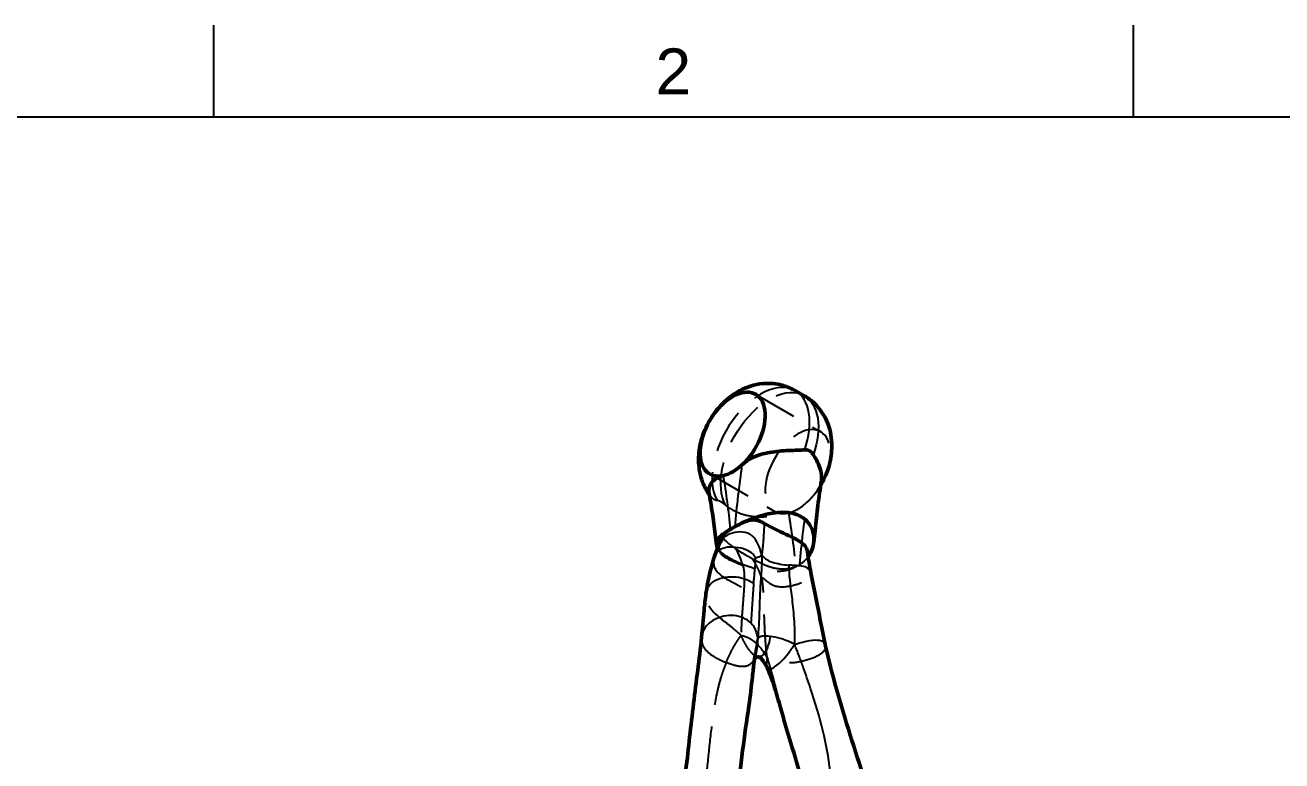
# Model space of a CAD drawing. Header units: millimetres. Extents: x 0 to 420, y 0 to 297.
# Drawn here: x 54.8 to 123.1, y 252 to 292 of the extents above; entities that cross this region are included whole.
import ezdxf
from ezdxf.enums import TextEntityAlignment as Align

# ---------------------------------------------------------------- set-up
doc = ezdxf.new("R2010")
doc.units = ezdxf.units.MM
doc.header["$LTSCALE"] = 0.75
doc.linetypes.add('HIDDEN2', pattern=[4.7625, 3.175, -1.5875])
for name, color, linetype, lineweight in [('BORDER', 7, 'Continuous', 25), ('Hidden', 7, 'HIDDEN2', 25), ('Hidden Narrow', 7, 'HIDDEN2', 25), ('Visible', 7, 'Continuous', 50), ('Visible Narrow', 7, 'Continuous', 25)]:
    doc.layers.add(name, color=color, linetype=linetype, lineweight=lineweight)
doc.styles.add('FusionTitle', font='arial.ttf')

# ---------------------------------------------------------------- blocks, each defined once
blk = doc.blocks.new('ISO_A3_SHEET')
at = {"layer": 'BORDER'}
for p, q in [((65, 292), (65, 287)), ((115, 292), (115, 287)), ((410, 287), (20, 287))]:
    blk.add_line(p, q, dxfattribs=at)
at = {"layer": 'BORDER', "style": 'FusionTitle'}
blk.add_text('2', height=2.5, dxfattribs=at).set_placement((90, 289.5), align=Align.MIDDLE)

msp = doc.modelspace()

# ---------------------------------------------------------------- linework, layer by layer
at = {"layer": 'Hidden', "extrusion": (-2e-16, -0.817547, 0.575862)}
for p, q in [((94.473, 271.9265), (98.0085, 269.8905)), ((91.9778, 267.5936), (95.5133, 265.5576))]:
    msp.add_line(p, q, dxfattribs=at)
at = {"layer": 'Hidden'}
for major_axis, start_param, end_param in [((1.2476, 2.1665), 4.21312, 9.9201795), ((1.2476, 2.1665), 3.6369942, 4.21312), ((3.119, 5.4161), 3.8996924, 3.9504218)]:
    msp.add_ellipse((96.7609, 267.724), major_axis=major_axis, ratio=0.5780931, start_param=start_param, end_param=end_param, dxfattribs=at)
for points, knots in [([(97.2631, 266.0536), (97.2787, 266.0679), (97.2942, 266.0823), (97.3378, 266.1233), (97.3657, 266.15), (97.4435, 266.2265), (97.4918, 266.276), (97.6347, 266.4299), (97.7197, 266.5326), (97.9102, 266.807), (97.9905, 266.9769), (98.0358, 267.1842), (98.0409, 267.2117), (98.0449, 267.2394)], [1.5439085, 1.5439085, 1.5439085, 1.5439085, 1.5715538, 1.5715538, 1.62287984, 1.62287984, 1.71826512, 1.71826512, 1.9185858, 1.9185858, 2.2477321, 2.2477321, 2.29789127, 2.29789127, 2.29789127, 2.29789127]), ([(92.5824, 266.077), (92.5805, 266.0781), (92.5786, 266.0792), (92.5211, 266.1119), (92.4734, 266.1323), (92.4124, 266.152), (92.3931, 266.1572), (92.3734, 266.1613)], [6.74527554, 6.74527554, 6.74527554, 6.74527554, 6.7527474, 6.7527474, 6.97738334, 6.97738334, 7.07716623, 7.07716623, 7.07716623, 7.07716623]), ([(92.8471, 265.8886), (92.8201, 265.9102), (92.7933, 265.9313), (92.6974, 266.0044), (92.6371, 266.0455), (92.5824, 266.077)], [6.44330528, 6.44330528, 6.44330528, 6.44330528, 6.52608123, 6.52608123, 6.74527554, 6.74527554, 6.74527554, 6.74527554]), ([(92.8471, 265.8886), (92.9057, 265.8414), (92.9665, 265.7969), (93.3, 265.5748), (93.6135, 265.4398), (94.3085, 265.276), (94.6623, 265.2541), (95.3298, 265.2905), (95.646, 265.3448), (96, 265.4177), (96.0606, 265.4307), (96.1502, 265.4504), (96.1808, 265.4573), (96.2268, 265.4678), (96.2429, 265.4715), (96.2587, 265.4752)], [0, 0, 0, 0, 0.0914042, 0.0914042, 0.4862153, 0.4862153, 0.880909, 0.880909, 1.2537767, 1.2537767, 1.3345918, 1.3345918, 1.3778721, 1.3778721, 1.4014268, 1.4014268, 1.4014268, 1.4014268]), ([(92.6243, 264.0036), (92.6243, 264.0036), (92.6215, 263.9984), (92.6194, 263.9941), (92.6191, 263.9934), (92.6191, 263.9934), (92.6198, 263.9949), (92.6211, 263.998)], [0.13385615, 0.13385615, 0.13385615, 0.13385615, 0.20293007, 0.20293007, 0.23401601, 0.23401601, 0.27775775, 0.27775775, 0.27775775, 0.27775775]), ([(92.4048, 263.5761), (92.4419, 263.5094), (92.4969, 263.4419), (92.6641, 263.2835), (92.7869, 263.1926), (93.0613, 263.0225), (93.2011, 262.946), (93.6076, 262.7478), (93.8893, 262.6327), (94.5259, 262.4287), (94.8828, 262.3486), (95.5286, 262.2904), (95.8198, 262.2996), (96.2932, 262.3942), (96.4819, 262.4602), (96.6488, 262.5515)], [-2.2453908, -2.2453908, -2.2453908, -2.2453908, -2.0303632, -2.0303632, -1.7542864, -1.7542864, -1.5274752, -1.5274752, -1.1547795, -1.1547795, -0.721188, -0.721188, -0.3480643, -0.3480643, -0.0636138, -0.0636138, -0.0636138, -0.0636138]), ([(94.3108, 262.9879), (94.5195, 262.8734), (94.7436, 262.7524), (95.17, 262.5708), (95.3115, 262.5277), (95.5683, 262.4633), (95.7288, 262.4404), (96.07, 262.4295), (96.2495, 262.4469), (96.5945, 262.5342), (96.7353, 262.6062), (96.9439, 262.7497), (97.0285, 262.8226), (97.123, 262.9123), (97.1635, 262.9559), (97.2552, 263.0821), (97.2833, 263.1562), (97.2981, 263.2708), (97.2978, 263.3136), (97.292, 263.3573)], [-2.76916408, -2.76916408, -2.76916408, -2.76916408, -2.68127608, -2.68127608, -2.61043306, -2.61043306, -2.50313099, -2.50313099, -2.38135417, -2.38135417, -2.24149405, -2.24149405, -2.13439699, -2.13439699, -2.04352778, -2.04352778, -1.88716693, -1.88716693, -1.80021504, -1.80021504, -1.80021504, -1.80021504]), ([(94.4113, 257.543), (94.4063, 257.5373), (94.4018, 257.5319), (94.3845, 257.5095), (94.3765, 257.4955), (94.3765, 257.4955), (94.3767, 257.4959), (94.3771, 257.4967)], [0.32129058, 0.32129058, 0.32129058, 0.32129058, 0.35402863, 0.35402863, 0.46335253, 0.46335253, 0.48136921, 0.48136921, 0.48136921, 0.48136921])]:
    msp.add_open_spline(points, degree=3, knots=knots, dxfattribs=at)
at = {"layer": 'Hidden', "extrusion": (2.0533e-12, 1.0268e-12, -1)}
msp.add_open_spline([(91.937, 266.5911), (91.9464, 266.5386), (91.9634, 266.4885), (92.0243, 266.3725), (92.0767, 266.3118), (92.2083, 266.2151), (92.2869, 266.1796), (92.3734, 266.1613)], degree=3, knots=[2.4935597, 2.4935597, 2.4935597, 2.4935597, 2.63832773, 2.63832773, 2.85458766, 2.85458766, 3.07134306, 3.07134306, 3.07134306, 3.07134306], dxfattribs=at)
at = {"layer": 'Hidden'}
msp.add_open_spline([(92.038, 266.3644), (92.0104, 266.3996), (91.9839, 266.4351), (91.9584, 266.4709)], degree=3, dxfattribs=at)
at = {"layer": 'Hidden', "extrusion": (9.73325e-11, -6.18888e-11, -1)}
msp.add_open_spline([(97.7736, 266.6105), (97.8567, 266.7265), (97.9339, 266.8457), (98.0056, 266.9681)], degree=3, dxfattribs=at)
at = {"layer": 'Hidden', "extrusion": (-3.341e-12, -3.5301e-12, -1)}
msp.add_open_spline([(92.6867, 264.2295), (92.6846, 264.22), (92.6837, 264.2103), (92.6846, 264.1589), (92.7049, 264.1136), (92.8633, 263.9115), (93.146, 263.6965), (93.4179, 263.5154)], degree=3, knots=[-0.74130164, -0.74130164, -0.74130164, -0.74130164, -0.69664788, -0.69664788, -0.51081236, -0.51081236, 0, 0, 0, 0], dxfattribs=at)
at = {"layer": 'Hidden', "extrusion": (6.4642e-12, 1.00802e-11, -1)}
msp.add_open_spline([(93.4179, 263.5154), (93.5557, 263.4236), (93.6957, 263.3372), (93.9979, 263.1606), (94.1587, 263.0713), (94.3108, 262.9879)], degree=3, knots=[-0.50176295, -0.50176295, -0.50176295, -0.50176295, -0.25022781, -0.25022781, 0, 0, 0, 0], dxfattribs=at)
at = {"layer": 'Hidden', "extrusion": (-4.7605e-12, 6.4086e-12, -1)}
msp.add_open_spline([(96.873, 262.6806), (96.9411, 262.7218), (97.0053, 262.7671), (97.1663, 262.8984), (97.2545, 262.9907), (97.3295, 263.0907)], degree=3, knots=[-3.31420777, -3.31420777, -3.31420777, -3.31420777, -3.19836702, -3.19836702, -3.00363847, -3.00363847, -3.00363847, -3.00363847], dxfattribs=at)
at = {"layer": 'Hidden', "extrusion": (4.65173e-11, -1.14953e-11, -1)}
msp.add_open_spline([(94.3771, 257.4967), (94.38, 257.5023), (94.3891, 257.5205), (94.4063, 257.5751), (94.4099, 257.5875), (94.4178, 257.6156), (94.4213, 257.6294), (94.4269, 257.6533), (94.4284, 257.6599), (94.4323, 257.679), (94.433, 257.6828), (94.4335, 257.6852), (94.4336, 257.6855), (94.4336, 257.6855)], degree=3, knots=[0, 0, 0, 0, 0.13765636, 0.13765636, 0.17185999, 0.17185999, 0.21769735, 0.21769735, 0.26407948, 0.26407948, 0.28605869, 0.28605869, 0.29564419, 0.29564419, 0.29564419, 0.29564419], dxfattribs=at)
at = {"layer": 'Hidden Narrow'}
msp.add_ellipse((94.7563, 268.8784), major_axis=(1.8714, 3.2497), ratio=0.5780931, start_param=0, end_param=2.8083692, dxfattribs=at)
at = {"layer": 'Hidden Narrow', "extrusion": (-4e-16, 2e-16, -1)}
msp.add_ellipse((95.23, 268.6056), major_axis=(1.8714, 3.2497), ratio=0.5780931, start_param=3.4748161, end_param=6.2831853, dxfattribs=at)
at = {"layer": 'Hidden Narrow', "extrusion": (-7e-16, 3e-16, -1)}
for centre, start_param, end_param in [((140.2971, 282.1003), 4.0397391, 4.10271), ((53.2248, 231.9587), 0.6135464, 0.6765173)]:
    msp.add_ellipse(centre, major_axis=(30.8352, 53.5461), ratio=0.5780931, start_param=start_param, end_param=end_param, dxfattribs=at)
at = {"layer": 'Hidden Narrow'}
for points, knots in [([(92.5875, 263.9413), (92.5562, 263.8884), (92.4319, 263.6095), (92.5092, 263.0794), (93.3915, 262.7973), (93.7784, 262.6202)], [2.7553179, 2.7553179, 2.7553179, 2.7553179, 3, 4, 5, 5, 5, 5]), ([(92.2239, 263.0678), (92.2076, 263.0161), (92.14, 262.6952), (92.2903, 262.2207), (93.0315, 261.8047), (93.3833, 261.6227), (93.5572, 261.5294), (93.6149, 261.4979), (93.7283, 261.4339), (93.7841, 261.4014), (93.8382, 261.3683)], [-2.1989146, -2.1989146, -2.1989146, -2.1989146, -2, -1, -0.5, -0.25, -0.25, -0.125, -0.125, 0, 0, 0, 0]), ([(94.7747, 262.0154), (94.8093, 261.9885), (94.843, 261.9617), (94.9092, 261.9085), (94.9417, 261.8821), (95.038, 261.8045), (95.2261, 261.6554), (95.6766, 261.3941), (96.5952, 261.5222), (97.2886, 261.825), (97.4976, 262.0508), (97.4823, 262.2047), (97.4787, 262.2229)], [-6, -6, -6, -6, -5.875, -5.875, -5.75, -5.75, -5.5, -5, -4, -3, -2, -1.8677, -1.8677, -1.8677, -1.8677]), ([(95.1023, 257.5862), (95.0851, 257.7126), (95.068, 257.871), (95.0385, 258.1718), (95.0261, 258.3143), (94.9959, 258.718), (94.9814, 258.9761), (94.9465, 259.7215), (94.9112, 261.0966), (94.8788, 261.6647), (94.7747, 262.0154)], [-2, -2, -2, -2, -1.875, -1.875, -1.75, -1.75, -1.5, -1.5, -1, 0, 0, 0, 0]), ([(93.6845, 258.8127), (93.6088, 258.8856), (93.517, 258.9661), (93.3452, 259.1138), (93.2651, 259.1811), (93.0421, 259.3631), (92.6272, 259.6892), (91.8728, 260.3189), (91.7327, 260.8022), (91.773, 261.0866)], [0, 0, 0, 0, 0.125, 0.125, 0.25, 0.25, 0.5, 1, 1.9318799, 1.9318799, 1.9318799, 1.9318799]), ([(93.8382, 261.3683), (93.8334, 261.2884), (93.8276, 261.2034), (93.8149, 261.0246), (93.8078, 260.9308), (93.7855, 260.639), (93.7525, 260.2216), (93.7203, 259.7743), (93.7008, 259.4279), (93.6953, 259.3064), (93.6865, 259.0513), (93.6831, 258.9176), (93.6845, 258.8127)], [0, 0, 0, 0, 0.125, 0.125, 0.25, 0.25, 0.5, 0.75, 0.75, 0.875, 0.875, 1, 1, 1, 1]), ([(91.5388, 258.7219), (91.5172, 258.518), (91.586, 258.1297), (91.9861, 257.805), (92.2967, 257.6131), (92.4079, 257.5528), (92.6376, 257.4404), (92.756, 257.3882), (92.8738, 257.3404)], [-1.6359437, -1.6359437, -1.6359437, -1.6359437, -1, -0.5, -0.5, -0.25, -0.25, 0, 0, 0, 0]), ([(92.8738, 257.3404), (92.9234, 257.4603), (92.9758, 257.5803), (93.0875, 257.8196), (93.1468, 257.9391), (93.2735, 258.177), (93.3409, 258.2955), (93.4543, 258.4788), (93.4963, 258.5436), (93.5887, 258.6806), (93.6391, 258.7528), (93.6845, 258.8127)], [-1, -1, -1, -1, -0.75, -0.75, -0.5, -0.5, -0.25, -0.25, -0.125, -0.125, 0, 0, 0, 0]), ([(93.6845, 258.8127), (93.7594, 258.8046), (93.8415, 258.7826), (93.9919, 258.7314), (94.0601, 258.7023), (94.244, 258.6045), (94.3534, 258.5242), (94.5641, 258.3339), (94.6653, 258.2241), (94.8203, 258.0244), (94.875, 257.9478), (94.9906, 257.7744), (95.0514, 257.6776), (95.1023, 257.5862)], [0, 0, 0, 0, 0.125, 0.125, 0.25, 0.25, 0.5, 0.5, 0.75, 0.75, 0.875, 0.875, 1, 1, 1, 1]), ([(94.6176, 257.6546), (94.5002, 257.6609), (94.2987, 257.7816), (94.0753, 258.0818), (93.9411, 258.3009), (93.8926, 258.3876), (93.7882, 258.5886), (93.7322, 258.7028), (93.6845, 258.8127)], [1.07922889, 1.07922889, 1.07922889, 1.07922889, 1.5, 1.75, 1.75, 1.875, 1.875, 2, 2, 2, 2]), ([(98.2591, 258.3029), (98.2665, 258.2695), (98.2773, 258.0846), (98.0806, 257.7856), (97.3017, 257.4452), (96.3205, 257.2633), (95.7119, 257.3799), (95.4605, 257.4608), (95.332, 257.5049), (95.2869, 257.5208), (95.1922, 257.5548), (95.1426, 257.5729), (95.1023, 257.5862)], [1.7728848, 1.7728848, 1.7728848, 1.7728848, 2, 3, 4, 5, 5.5, 5.75, 5.75, 5.875, 5.875, 6, 6, 6, 6]), ([(94.4173, 257.5845), (94.3415, 257.4001), (94.1241, 257.1236), (93.6714, 257.0949), (93.3374, 257.1781), (93.166, 257.2315), (93.1081, 257.2512), (92.9915, 257.2938), (92.9327, 257.3165), (92.8738, 257.3404)], [0.5648831, 0.5648831, 0.5648831, 0.5648831, 1, 1.5, 1.75, 1.75, 1.875, 1.875, 2, 2, 2, 2]), ([(95.1023, 257.5862), (95.0881, 257.5163), (95.0782, 257.4459), (95.0657, 257.3243), (95.0631, 257.273), (95.0661, 257.1571), (95.0773, 257.1024), (95.0972, 257.063)], [-2, -2, -2, -2, -1.875, -1.875, -1.75, -1.75, -1.52764881, -1.52764881, -1.52764881, -1.52764881]), ([(95.1023, 257.5862), (95.1445, 257.4516), (95.19, 257.2978), (95.2732, 257.0123), (95.3108, 256.8805), (95.4117, 256.5185), (95.4712, 256.2956), (95.6424, 255.6458), (95.9548, 254.4216), (96.5239, 252.5438), (97.0832, 250.6999), (97.3468, 249.6643), (97.4321, 249.1257), (97.4497, 248.934), (97.463, 248.5264), (97.4587, 248.3104), (97.4338, 248.1329)], [-4, -4, -4, -4, -3.875, -3.875, -3.75, -3.75, -3.5, -3.5, -3, -2, -1, -0.5, -0.5, -0.25, -0.25, 0, 0, 0, 0]), ([(92.8738, 257.3404), (92.8242, 257.2205), (92.7775, 257.1006), (92.6893, 256.8589), (92.6478, 256.7372), (92.5304, 256.3661), (92.3238, 255.6009), (92.0909, 254.0958), (91.9087, 252.391), (91.7639, 251.0046), (91.7254, 250.0916), (91.723, 249.6057), (91.7261, 249.4315), (91.7396, 249.0585), (91.7502, 248.8598), (91.7651, 248.6947)], [0, 0, 0, 0, 0.25, 0.25, 0.5, 0.5, 1, 2, 3, 4, 4.5, 4.5, 4.75, 4.75, 5, 5, 5, 5]), ([(93.4279, 249.916), (93.4264, 250.0325), (93.4324, 250.1504), (93.4547, 250.3902), (93.471, 250.5121), (93.5284, 250.8852), (93.6769, 251.6615), (93.8142, 253.1673), (94.1112, 254.8798), (94.2632, 256.2634), (94.355, 257.095), (94.3825, 257.3214)], [-5, -5, -5, -5, -4.75, -4.75, -4.5, -4.5, -4, -3, -2, -1, -0.639937, -0.639937, -0.639937, -0.639937])]:
    msp.add_open_spline(points, degree=3, knots=knots, dxfattribs=at)
at = {"layer": 'Hidden Narrow', "extrusion": (-3.6845e-12, -9.76e-13, -1)}
msp.add_open_spline([(93.7784, 262.6202), (93.6991, 262.9194), (93.5592, 263.2174), (93.4179, 263.5154)], degree=3, dxfattribs=at)
at = {"layer": 'Hidden Narrow', "extrusion": (-7.0977e-12, -2.918e-12, -1)}
msp.add_open_spline([(94.7747, 262.0154), (94.7617, 262.0592), (94.7474, 262.1026), (94.7165, 262.1886), (94.7, 262.2312), (94.6474, 262.3581), (94.5344, 262.5999), (94.3996, 262.8344), (94.3108, 262.9879)], degree=3, knots=[0, 0, 0, 0, 0.125, 0.125, 0.25, 0.25, 0.5, 0.97598628, 0.97598628, 0.97598628, 0.97598628], dxfattribs=at)
at = {"layer": 'Hidden Narrow', "extrusion": (8.247e-12, 3.939e-13, -1)}
msp.add_open_spline([(93.7784, 262.6202), (93.7885, 262.582), (93.7977, 262.5437), (93.814, 262.4659), (93.8212, 262.4263), (93.8398, 262.3036), (93.857, 262.1295), (93.8592, 261.9138), (93.8554, 261.7287), (93.8532, 261.6631), (93.847, 261.5228), (93.8431, 261.4482), (93.8382, 261.3683)], degree=3, knots=[-1, -1, -1, -1, -0.875, -0.875, -0.75, -0.75, -0.5, -0.25, -0.25, -0.125, -0.125, 0, 0, 0, 0], dxfattribs=at)
at = {"layer": 'Visible', "extrusion": (-2e-16, -0.817547, 0.575862)}
msp.add_line((96.6277, 272.1281), (97.1013, 271.8553), dxfattribs=at)
at = {"layer": 'Visible', "extrusion": (-2e-16, 0, -1)}
for start_param, end_param in [(2.6461911, 8.3532506), (2.0700653, 2.6461911)]:
    msp.add_ellipse((93.2254, 269.76), major_axis=(1.2476, 2.1665), ratio=0.5780931, start_param=start_param, end_param=end_param, dxfattribs=at)
at = {"layer": 'Visible'}
for points, knots in [([(91.9584, 266.4709), (91.7985, 266.6949), (91.6795, 266.9268), (91.4687, 267.4742), (91.4089, 267.7823), (91.3527, 268.4531), (91.3838, 268.8016), (91.5299, 269.5399), (91.6672, 269.9166), (92.0343, 270.6405), (92.269, 270.9846), (92.8451, 271.6108), (93.1832, 271.8969), (93.9684, 272.3129), (94.3851, 272.4661), (95.2276, 272.5377), (95.6054, 272.5122), (96.2043, 272.3381), (96.4232, 272.2459), (96.6277, 272.1281)], [5.7540272, 5.7540272, 5.7540272, 5.7540272, 5.9337031, 5.9337031, 6.1911069, 6.1911069, 6.5358771, 6.5358771, 6.974874, 6.974874, 7.4378335, 7.4378335, 7.8937793, 7.8937793, 8.2555101, 8.2555101, 8.497193, 8.497193, 8.6374461, 8.6374461, 8.6374461, 8.6374461]), ([(98.0056, 266.9681), (98.092, 267.1157), (98.1704, 267.2679), (98.3685, 267.7129), (98.4697, 268.0169), (98.6015, 268.6717), (98.6337, 269.0232), (98.57, 269.7951), (98.4749, 270.222), (98.089, 270.9573), (97.8672, 271.2572), (97.4336, 271.6404), (97.2726, 271.7567), (97.1013, 271.8553)], [2.3455204, 2.3455204, 2.3455204, 2.3455204, 2.535921, 2.535921, 2.8841718, 2.8841718, 3.2324227, 3.2324227, 3.577636, 3.577636, 3.811448, 3.811448, 3.9289245, 3.9289245, 3.9289245, 3.9289245]), ([(97.1392, 268.9058), (97.0805, 268.9009), (97.0198, 268.8971), (96.6862, 268.8803), (96.3728, 268.8766), (95.6778, 268.831), (95.324, 268.7916), (94.6565, 268.6361), (94.3403, 268.5243), (93.9863, 268.2974), (93.9256, 268.2542), (93.836, 268.1838), (93.8055, 268.1585), (93.7594, 268.1184), (93.7434, 268.1041), (93.7276, 268.0896)], [0, 0, 0, 0, 0.0914042, 0.0914042, 0.4862153, 0.4862153, 0.880909, 0.880909, 1.2537767, 1.2537767, 1.3345918, 1.3345918, 1.3778721, 1.3778721, 1.4014268, 1.4014268, 1.4014268, 1.4014268]), ([(97.1392, 268.9058), (97.2157, 268.9122), (97.2801, 268.9042), (97.3602, 268.8762), (97.3825, 268.8659), (97.4039, 268.8536)], [1.98398749, 1.98398749, 1.98398749, 1.98398749, 2.20059736, 2.20059736, 2.28890807, 2.28890807, 2.28890807, 2.28890807]), ([(98.0449, 267.2394), (98.0725, 267.427), (98.0558, 267.6203), (97.962, 267.9533), (97.9096, 268.0849), (97.778, 268.355), (97.6994, 268.492), (97.6129, 268.633)], [2.29789127, 2.29789127, 2.29789127, 2.29789127, 2.63832773, 2.63832773, 2.85458766, 2.85458766, 3.07134306, 3.07134306, 3.07134306, 3.07134306]), ([(92.7232, 267.5112), (92.7076, 267.5075), (92.6921, 267.5037), (92.6484, 267.492), (92.6206, 267.4837), (92.5428, 267.4576), (92.4944, 267.438), (92.3516, 267.3688), (92.2666, 267.3104), (92.076, 267.1337), (91.9958, 267.0044), (91.927, 266.7764), (91.921, 266.6803), (91.937, 266.5911)], [1.5439085, 1.5439085, 1.5439085, 1.5439085, 1.5715538, 1.5715538, 1.62287984, 1.62287984, 1.71826512, 1.71826512, 1.9185858, 1.9185858, 2.2477321, 2.2477321, 2.4935597, 2.4935597, 2.4935597, 2.4935597]), ([(98.0449, 267.2394), (98.0116, 267.0125), (97.9794, 266.7861), (97.9174, 266.3343), (97.8876, 266.1088), (97.8303, 265.6591), (97.8028, 265.4347), (97.7502, 264.9871), (97.7251, 264.7638), (97.6772, 264.3184), (97.6545, 264.0962), (97.6329, 263.8747)], [6.099592396, 6.099592396, 6.099592396, 6.099592396, 6.112571196, 6.112571196, 6.125549997, 6.125549997, 6.138528797, 6.138528797, 6.151507597, 6.151507597, 6.164486398, 6.164486398, 6.164486398, 6.164486398]), ([(97.3295, 263.0907), (97.4046, 263.1907), (97.4665, 263.2984), (97.6234, 263.6661), (97.6622, 263.9465), (97.6023, 264.43), (97.5321, 264.6367), (97.3221, 264.9683), (97.1994, 265.099), (96.9249, 265.2921), (96.7851, 265.3605), (96.3787, 265.4914), (96.097, 265.5189), (95.4603, 265.4909), (95.1035, 265.4221), (94.4577, 265.2367), (94.1664, 265.1282), (93.747, 264.9397), (93.6047, 264.8686), (93.4736, 264.7955)], [-3.0036385, -3.0036385, -3.0036385, -3.0036385, -2.808808, -2.808808, -2.3710703, -2.3710703, -2.0303083, -2.0303083, -1.7542673, -1.7542673, -1.5274716, -1.5274716, -1.1547739, -1.1547739, -0.7211829, -0.7211829, -0.3480617, -0.3480617, -0.1384118, -0.1384118, -0.1384118, -0.1384118]), ([(94.9459, 264.9022), (94.8659, 264.9451), (94.7848, 264.9878), (94.6305, 265.0509), (94.5563, 265.0738), (94.3931, 265.098), (94.3198, 265.095), (94.1538, 265.0737), (94.0507, 265.0445), (93.7936, 264.9545), (93.6283, 264.8765), (93.4736, 264.7955)], [-0.67171029, -0.67171029, -0.67171029, -0.67171029, -0.57941656, -0.57941656, -0.49768014, -0.49768014, -0.40965594, -0.40965594, -0.26976409, -0.26976409, -0.03002922, -0.03002922, -0.03002922, -0.03002922]), ([(93.0751, 264.5663), (93.0211, 264.536), (92.9697, 264.5055), (92.7191, 264.3478), (92.5681, 264.2217), (92.3629, 263.9601), (92.3241, 263.8264), (92.3674, 263.6537), (92.383, 263.615), (92.4048, 263.5761)], [-3.2923239, -3.2923239, -3.2923239, -3.2923239, -3.198438, -3.198438, -2.8088773, -2.8088773, -2.3711391, -2.3711391, -2.2453908, -2.2453908, -2.2453908, -2.2453908]), ([(93.0751, 264.5663), (92.9444, 264.4837), (92.7898, 264.3836), (92.7046, 264.2775), (92.692, 264.2541), (92.6867, 264.2295)], [-1.26503691, -1.26503691, -1.26503691, -1.26503691, -0.85694468, -0.85694468, -0.74130164, -0.74130164, -0.74130164, -0.74130164]), ([(93.3382, 264.7244), (93.3365, 264.7235), (93.3348, 264.7226), (93.2896, 264.6981), (93.245, 264.6726), (93.1724, 264.6289), (93.1425, 264.6103), (93.1129, 264.5911)], [-0.28215461, -0.28215461, -0.28215461, -0.28215461, -0.27978628, -0.27978628, -0.21954118, -0.21954118, -0.17901107, -0.17901107, -0.17901107, -0.17901107]), ([(97.292, 263.3573), (97.284, 263.4171), (97.2656, 263.4786), (97.1665, 263.6864), (97.0508, 263.7949), (96.7054, 264.0492), (96.3716, 264.1985), (95.4778, 264.6063), (95.4339, 264.6402), (94.9459, 264.9022)], [-1.800215, -1.800215, -1.800215, -1.800215, -1.6813708, -1.6813708, -1.3939999, -1.3939999, -0.8056954, -0.8056954, 0, 0, 0, 0]), ([(92.2239, 263.0678), (92.2745, 263.2284), (92.3278, 263.3866), (92.4204, 263.6153), (92.4539, 263.6907), (92.5242, 263.8317), (92.5622, 263.8986), (92.5875, 263.9413)], [0, 0, 0, 0, 0.26912552, 0.26912552, 0.4047691, 0.4047691, 0.54301677, 0.54301677, 0.54301677, 0.54301677]), ([(92.6211, 263.998), (92.6232, 264.003), (92.6268, 264.0121), (92.6421, 264.0553), (92.6577, 264.1064), (92.6775, 264.1882), (92.6821, 264.2084), (92.6867, 264.2295)], [0.27775775, 0.27775775, 0.27775775, 0.27775775, 0.34833455, 0.34833455, 0.50535968, 0.50535968, 0.55315381, 0.55315381, 0.55315381, 0.55315381]), ([(97.4787, 262.2229), (97.6679, 261.2601), (97.8613, 260.2981), (98.1075, 259.0223), (98.1793, 258.6639), (98.2591, 258.3029)], [0, 0, 0, 0, 1.2883071, 1.2883071, 1.7944209, 1.7944209, 1.7944209, 1.7944209]), ([(91.5388, 258.7219), (91.5871, 259.1794), (91.6262, 259.6831), (91.6997, 260.4836), (91.7305, 260.7865), (91.773, 261.0866)], [0, 0, 0, 0, 0.691918, 0.691918, 1.1126092, 1.1126092, 1.1126092, 1.1126092]), ([(94.4336, 257.6855), (94.4336, 257.6855), (94.4333, 257.6843), (94.4322, 257.6778), (94.4307, 257.6695), (94.426, 257.6411), (94.4221, 257.6171), (94.409, 257.5294), (94.3988, 257.4534), (94.3865, 257.3541), (94.3845, 257.3379), (94.3825, 257.3214)], [0.29564419, 0.29564419, 0.29564419, 0.29564419, 0.31379679, 0.31379679, 0.35303036, 0.35303036, 0.4239404, 0.4239404, 0.59564185, 0.59564185, 0.62871465, 0.62871465, 0.62871465, 0.62871465]), ([(94.6176, 257.6546), (94.5932, 257.6559), (94.5467, 257.6456), (94.4687, 257.6011), (94.4349, 257.57), (94.4113, 257.543)], [0, 0, 0, 0, 0.16426215, 0.16426215, 0.32129058, 0.32129058, 0.32129058, 0.32129058]), ([(94.3825, 257.3214), (94.3555, 257.0988), (94.3276, 256.8342), (94.2439, 256.0623), (94.184, 255.5253), (93.9928, 254.1494), (93.8624, 253.377), (93.7208, 252.1373), (93.6698, 251.6963), (93.5517, 250.9974), (93.504, 250.741), (93.4539, 250.3645), (93.4424, 250.2353), (93.4416, 250.0852)], [0, 0, 0, 0, 0.4479553, 0.4479553, 1.2733954, 1.2733954, 2.5688508, 2.5688508, 3.2174016, 3.2174016, 3.5959942, 3.5959942, 3.8699205, 3.8699205, 3.8699205, 3.8699205])]:
    msp.add_open_spline(points, degree=3, knots=knots, dxfattribs=at)
at = {"layer": 'Visible', "extrusion": (8.3352e-12, 9.9595e-12, -1)}
msp.add_open_spline([(97.4039, 268.8536), (97.4382, 268.8338), (97.4706, 268.8086), (97.5382, 268.7412), (97.5754, 268.6942), (97.6129, 268.633)], degree=3, knots=[2.28890807, 2.28890807, 2.28890807, 2.28890807, 2.43011372, 2.43011372, 2.59909906, 2.59909906, 2.59909906, 2.59909906], dxfattribs=at)
at = {"layer": 'Visible', "extrusion": (-1.85711e-11, -2.683e-12, -1)}
msp.add_open_spline([(92.3483, 263.7443), (92.3266, 263.939), (92.3038, 264.1327), (92.2558, 264.5183), (92.2307, 264.7101), (92.1781, 265.0917), (92.1507, 265.2815), (92.0935, 265.6592), (92.0638, 265.847), (92.0021, 266.2206), (91.9701, 266.4064), (91.937, 266.5911)], degree=3, knots=[3.26195604, 3.26195604, 3.26195604, 3.26195604, 3.275025482, 3.275025482, 3.288094923, 3.288094923, 3.301164365, 3.301164365, 3.314233806, 3.314233806, 3.327303248, 3.327303248, 3.327303248, 3.327303248], dxfattribs=at)
at = {"layer": 'Visible', "extrusion": (-3.3122e-09, 5.04932e-09, 1)}
msp.add_open_spline([(93.1129, 264.5911), (93.1002, 264.5828), (93.0876, 264.5746), (93.0751, 264.5663)], degree=3, dxfattribs=at)
at = {"layer": 'Visible'}
for points in [[(93.4736, 264.7955), (93.4268, 264.7717), (93.3817, 264.7479), (93.3382, 264.7244)], [(91.773, 261.0866), (91.874, 261.8007), (92.036, 262.4708), (92.2239, 263.0678)], [(97.292, 263.3573), (97.3428, 262.9771), (97.4041, 262.6023), (97.4787, 262.2229)]]:
    msp.add_open_spline(points, degree=3, dxfattribs=at)
at = {"layer": 'Visible', "extrusion": (4.01011e-10, -2.30178e-10, -1)}
msp.add_open_spline([(92.5875, 263.9413), (92.6074, 263.9751), (92.6202, 263.9963), (92.624, 264.0031), (92.6243, 264.0036), (92.6243, 264.0036)], degree=3, knots=[0, 0, 0, 0, 0.10924011, 0.10924011, 0.13385615, 0.13385615, 0.13385615, 0.13385615], dxfattribs=at)
at = {"layer": 'Visible', "extrusion": (-1.5922e-12, 2.528e-13, -1)}
msp.add_open_spline([(90.3814, 249.6328), (90.4263, 250.23), (90.5741, 250.8564), (90.7757, 252.1167), (90.8146, 252.6839), (90.9459, 253.8912), (91.0284, 254.5013), (91.2457, 256.3495), (91.4067, 257.4723), (91.5388, 258.7219)], degree=3, knots=[0, 0, 0, 0, 0.860016, 0.860016, 1.836284, 1.836284, 2.7700245, 2.7700245, 4.6600559, 4.6600559, 4.6600559, 4.6600559], dxfattribs=at)
at = {"layer": 'Visible', "extrusion": (-7.595e-12, -2.2195e-12, -1)}
msp.add_open_spline([(98.2591, 258.3029), (98.6066, 256.7307), (99.0933, 255.0964), (99.8599, 252.5912), (100.1329, 251.7689), (100.6183, 250.2298), (100.8226, 249.4906), (100.9318, 248.7474)], degree=3, knots=[0, 0, 0, 0, 2.2041644, 2.2041644, 3.2470863, 3.2470863, 4.3334418, 4.3334418, 4.3334418, 4.3334418], dxfattribs=at)
at = {"layer": 'Visible', "extrusion": (-1.6741e-12, -2.126e-12, -1)}
msp.add_open_spline([(95.0972, 257.063), (95.0443, 257.1679), (94.9866, 257.2674), (94.8804, 257.4238), (94.8317, 257.486), (94.7616, 257.562), (94.7372, 257.5853), (94.6887, 257.6261), (94.6685, 257.6384), (94.6407, 257.6515), (94.6327, 257.6538), (94.6176, 257.6546)], degree=3, knots=[0, 0, 0, 0, 0.15618856, 0.15618856, 0.27880768, 0.27880768, 0.35011657, 0.35011657, 0.44818871, 0.44818871, 0.55010161, 0.55010161, 0.55010161, 0.55010161], dxfattribs=at)
at = {"layer": 'Visible', "extrusion": (1.0318e-12, 3.695e-13, -1)}
msp.add_open_spline([(97.3251, 249.6111), (97.3236, 249.6224), (97.3214, 249.6377), (97.3138, 249.6857), (97.3067, 249.7253), (97.2876, 249.8223), (97.2743, 249.8837), (97.2344, 250.0551), (97.2046, 250.1714), (97.1155, 250.5045), (97.053, 250.7264), (96.7986, 251.6107), (96.5922, 252.282), (96.1989, 253.5846), (96.0082, 254.2289), (95.7182, 255.2491), (95.6166, 255.6127), (95.4487, 256.1579), (95.3882, 256.3461), (95.255, 256.7147), (95.1809, 256.8973), (95.0972, 257.063)], degree=3, knots=[0.5188673, 0.5188673, 0.5188673, 0.5188673, 0.5662178, 0.5662178, 0.643397, 0.643397, 0.7421039, 0.7421039, 0.9058282, 0.9058282, 1.2034167, 1.2034167, 2.0955364, 2.0955364, 2.9296472, 2.9296472, 3.3785008, 3.3785008, 3.6160944, 3.6160944, 3.8628375, 3.8628375, 3.8628375, 3.8628375], dxfattribs=at)
at = {"layer": 'Visible Narrow'}
for centre, major_axis, start_param, end_param in [((94.7563, 268.8784), (1.8714, 3.2497), -1.2414403, 0), ((136.7615, 284.1363), (30.8352, 53.5461), 2.1804753, 2.2432976), ((49.6892, 233.9947), (30.8352, 53.5461), -0.6764399, -0.6135464)]:
    msp.add_ellipse(centre, major_axis=major_axis, ratio=0.5780931, start_param=start_param, end_param=end_param, dxfattribs=at)
at = {"layer": 'Visible Narrow', "extrusion": (-4e-16, 2e-16, -1)}
msp.add_ellipse((95.23, 268.6056), major_axis=(1.8714, 3.2497), ratio=0.5780931, start_param=0, end_param=1.2414403, dxfattribs=at)
at = {"layer": 'Visible Narrow'}
for points, knots in [([(94.8037, 263.194), (94.7874, 263.2635), (94.766, 263.341), (94.7234, 263.4828), (94.7022, 263.5469), (94.6388, 263.7196), (94.5035, 264.0209), (94.0741, 264.5024), (93.0598, 264.4441), (92.684, 264.1049), (92.5875, 263.9413)], [0, 0, 0, 0, 0.125, 0.125, 0.25, 0.25, 0.5, 1, 2, 2.7553179, 2.7553179, 2.7553179, 2.7553179]), ([(94.4737, 263.0183), (94.4638, 263.039), (94.4544, 263.0582), (94.4296, 263.1007), (94.4142, 263.124), (94.359, 263.2002), (94.2194, 263.3556), (93.695, 263.6058), (92.6218, 263.6911), (92.2896, 263.2763), (92.2239, 263.0678)], [-5, -5, -5, -5, -4.875, -4.875, -4.75, -4.75, -4.5, -4, -3, -2.1989146, -2.1989146, -2.1989146, -2.1989146]), ([(94.8037, 263.194), (94.8079, 263.1104), (94.8091, 263.0143), (94.8087, 262.8347), (94.8072, 262.7511), (94.7986, 262.5193), (94.7701, 262.08), (94.7028, 261.3068), (94.6849, 260.5064), (94.6642, 259.8557), (94.6541, 259.6225), (94.6277, 259.1236), (94.6113, 258.8579), (94.5882, 258.6435)], [0, 0, 0, 0, 0.125, 0.125, 0.25, 0.25, 0.5, 1, 1.5, 1.5, 1.75, 1.75, 2, 2, 2, 2]), ([(97.4787, 262.2229), (97.4552, 262.3422), (97.2978, 262.5447), (96.9136, 262.5945), (96.6831, 262.6122), (96.6029, 262.6164), (96.4401, 262.6252), (96.3575, 262.6297), (96.2759, 262.6361)], [-1.8677, -1.8677, -1.8677, -1.8677, -1, -0.5, -0.5, -0.25, -0.25, 0, 0, 0, 0]), ([(91.773, 261.0866), (91.7759, 261.1074), (91.833, 261.4309), (92.2627, 261.9794), (93.4171, 262.0543), (93.9812, 261.8694), (94.166, 261.7695), (94.2486, 261.7186), (94.2744, 261.7015), (94.3228, 261.6674), (94.3453, 261.6504), (94.3661, 261.6337)], [1.9318799, 1.9318799, 1.9318799, 1.9318799, 2, 3, 4, 4.5, 4.75, 4.75, 4.875, 4.875, 5, 5, 5, 5]), ([(94.3661, 261.6337), (94.3384, 261.3053), (94.3147, 260.9499), (94.2785, 260.4054), (94.2664, 260.2221), (94.2408, 259.8566), (94.2274, 259.6744), (94.2127, 259.4952)], [1, 1, 1, 1, 1.5, 1.5, 1.75, 1.75, 2, 2, 2, 2]), ([(94.2127, 259.4952), (94.0019, 259.7049), (93.3208, 260.0246), (92.1579, 259.7286), (91.6711, 259.2594), (91.5511, 258.8386), (91.5388, 258.7219)], [-5, -5, -5, -5, -4, -3, -2, -1.6359437, -1.6359437, -1.6359437, -1.6359437]), ([(94.3825, 257.3214), (94.3932, 257.4093), (94.4043, 257.4982), (94.4373, 257.7492), (94.4624, 257.9211), (94.5208, 258.2871), (94.5539, 258.4812), (94.5882, 258.6435)], [-0.63993699, -0.63993699, -0.63993699, -0.63993699, -0.5, -0.5, -0.25, -0.25, 0, 0, 0, 0]), ([(94.5882, 258.6435), (94.6044, 258.6676), (94.6243, 258.6883), (94.6685, 258.724), (94.6927, 258.739), (94.7675, 258.7769), (94.8199, 258.7926), (94.9852, 258.8112), (95.1129, 258.7986), (95.2661, 258.7786)], [0, 0, 0, 0, 0.125, 0.125, 0.25, 0.25, 0.5, 0.5, 1, 1, 1, 1]), ([(95.2661, 258.7786), (95.2428, 258.6197), (95.2116, 258.4732), (95.1358, 258.2109), (95.0912, 258.0951), (94.9407, 257.803), (94.7989, 257.6627), (94.6397, 257.6534), (94.6176, 257.6546)], [0, 0, 0, 0, 0.25, 0.25, 0.5, 0.5, 1, 1.0792289, 1.0792289, 1.0792289, 1.0792289]), ([(95.0972, 257.063), (95.0997, 257.0581), (95.1495, 256.969), (95.3401, 256.9568), (95.7108, 257.2459), (96.0215, 257.5627), (96.1324, 257.6911), (96.3689, 257.9933), (96.4945, 258.1672), (96.588, 258.3293)], [-1.5276488, -1.5276488, -1.5276488, -1.5276488, -1.5, -1, -0.5, -0.5, -0.25, -0.25, 0, 0, 0, 0]), ([(95.2661, 258.7786), (95.4193, 258.7587), (95.598, 258.7315), (95.9155, 258.6423), (96.0357, 258.5991), (96.3045, 258.4855), (96.4531, 258.4152), (96.588, 258.3293)], [1, 1, 1, 1, 1.5, 1.5, 1.75, 1.75, 2, 2, 2, 2]), ([(96.588, 258.3293), (96.7291, 258.3765), (96.8908, 258.4209), (97.1801, 258.4918), (97.3078, 258.5182), (97.6398, 258.57), (98.0902, 258.5877), (98.234, 258.4165), (98.2591, 258.3029)], [0, 0, 0, 0, 0.25, 0.25, 0.5, 0.5, 1, 1.7728848, 1.7728848, 1.7728848, 1.7728848]), ([(98.5835, 249.2956), (98.6033, 249.4715), (98.614, 249.6786), (98.6233, 250.0707), (98.6221, 250.2557), (98.6005, 250.7774), (98.5023, 251.7904), (98.1817, 253.6244), (97.5936, 255.5612), (97.2013, 256.6968), (96.9915, 257.2793), (96.9157, 257.4844), (96.7933, 257.8084), (96.7511, 257.9191), (96.6677, 258.133), (96.6265, 258.2363), (96.588, 258.3293)], [0, 0, 0, 0, 0.25, 0.25, 0.5, 0.5, 1, 2, 3, 3.5, 3.5, 3.75, 3.75, 3.875, 3.875, 4, 4, 4, 4])]:
    msp.add_open_spline(points, degree=3, knots=knots, dxfattribs=at)
at = {"layer": 'Visible Narrow', "extrusion": (-9.5423e-12, 1.0605e-12, -1)}
msp.add_open_spline([(94.9459, 264.9022), (94.9294, 264.6256), (94.9041, 264.2063), (94.8701, 263.7917), (94.8493, 263.5758), (94.8413, 263.5003), (94.8232, 263.3424), (94.8131, 263.2599), (94.8037, 263.194)], degree=3, knots=[-0.98440189, -0.98440189, -0.98440189, -0.98440189, -0.5, -0.25, -0.25, -0.125, -0.125, 0, 0, 0, 0], dxfattribs=at)
at = {"layer": 'Visible Narrow', "extrusion": (1.19628e-11, -6.011e-13, -1)}
msp.add_open_spline([(94.3661, 261.6337), (94.373, 261.7157), (94.3802, 261.7961), (94.3946, 261.9525), (94.4018, 262.0285), (94.4226, 262.2484), (94.4487, 262.52), (94.4634, 262.7325), (94.4701, 262.8649), (94.4717, 262.9028), (94.4735, 262.966), (94.4737, 262.9914), (94.4737, 263.0183)], degree=3, knots=[-1, -1, -1, -1, -0.875, -0.875, -0.75, -0.75, -0.5, -0.25, -0.25, -0.125, -0.125, 0, 0, 0, 0], dxfattribs=at)
at = {"layer": 'Visible Narrow', "extrusion": (4.705e-12, -1.14214e-11, -1)}
msp.add_open_spline([(94.4737, 263.0183), (94.4836, 263.0245), (94.4927, 263.0299), (94.5132, 263.0409), (94.5245, 263.0465), (94.5617, 263.0633), (94.6142, 263.0822), (94.6662, 263.0951), (94.7104, 263.1158), (94.727, 263.1261), (94.7639, 263.1538), (94.7842, 263.1711), (94.8037, 263.194)], degree=3, knots=[0, 0, 0, 0, 0.125, 0.125, 0.25, 0.25, 0.5, 0.75, 0.75, 0.875, 0.875, 1, 1, 1, 1], dxfattribs=at)
at = {"layer": 'Visible Narrow', "extrusion": (-1.75e-13, -1.2767e-12, -1)}
msp.add_open_spline([(94.8037, 263.194), (94.8258, 263.1652), (94.8519, 263.1351), (94.9016, 263.0814), (94.9251, 263.058), (94.992, 262.9978), (95.1242, 262.8995), (95.4813, 262.745), (95.9492, 262.6617), (96.2759, 262.6361)], degree=3, knots=[-8, -8, -8, -8, -7.875, -7.875, -7.75, -7.75, -7.5, -7, -6, -6, -6, -6], dxfattribs=at)
at = {"layer": 'Visible Narrow', "extrusion": (5.0553e-12, 4.72e-13, -1)}
msp.add_open_spline([(96.2759, 262.6361), (96.2747, 262.1141), (96.3934, 261.3247), (96.5186, 260.1609), (96.5661, 259.5271), (96.578, 259.2986), (96.5901, 258.9302), (96.5931, 258.8031), (96.5946, 258.5565), (96.5931, 258.437), (96.588, 258.3293)], degree=3, knots=[0, 0, 0, 0, 1, 1.5, 1.5, 1.75, 1.75, 1.875, 1.875, 2, 2, 2, 2], dxfattribs=at)
at = {"layer": 'Visible Narrow', "extrusion": (5.7753e-12, 2.5458e-12, -1)}
msp.add_open_spline([(94.2127, 259.4952), (94.2391, 259.469), (94.2634, 259.4421), (94.3085, 259.3863), (94.3293, 259.3576), (94.387, 259.2685), (94.4194, 259.2052), (94.4758, 259.0692), (94.5017, 258.9925), (94.537, 258.8645), (94.5482, 258.8197), (94.5693, 258.7303), (94.5791, 258.6857), (94.5882, 258.6435)], degree=3, knots=[-1, -1, -1, -1, -0.875, -0.875, -0.75, -0.75, -0.5, -0.5, -0.25, -0.25, -0.125, -0.125, 0, 0, 0, 0], dxfattribs=at)
at = {"layer": 'Visible Narrow', "extrusion": (3.0986e-12, -9.296e-13, -1)}
msp.add_open_spline([(94.5882, 258.6435), (94.5852, 258.4588), (94.5686, 258.2644), (94.5204, 257.9282), (94.4887, 257.7863), (94.4393, 257.6408), (94.4286, 257.6121), (94.4173, 257.5845)], degree=3, knots=[0, 0, 0, 0, 0.25, 0.25, 0.5, 0.5, 0.56488314, 0.56488314, 0.56488314, 0.56488314], dxfattribs=at)

# ---------------------------------------------------------------- block references
at = {"layer": 'BORDER'}
msp.add_blockref('ISO_A3_SHEET', (0, 0), dxfattribs=at)

doc.saveas('drawing.dxf')
